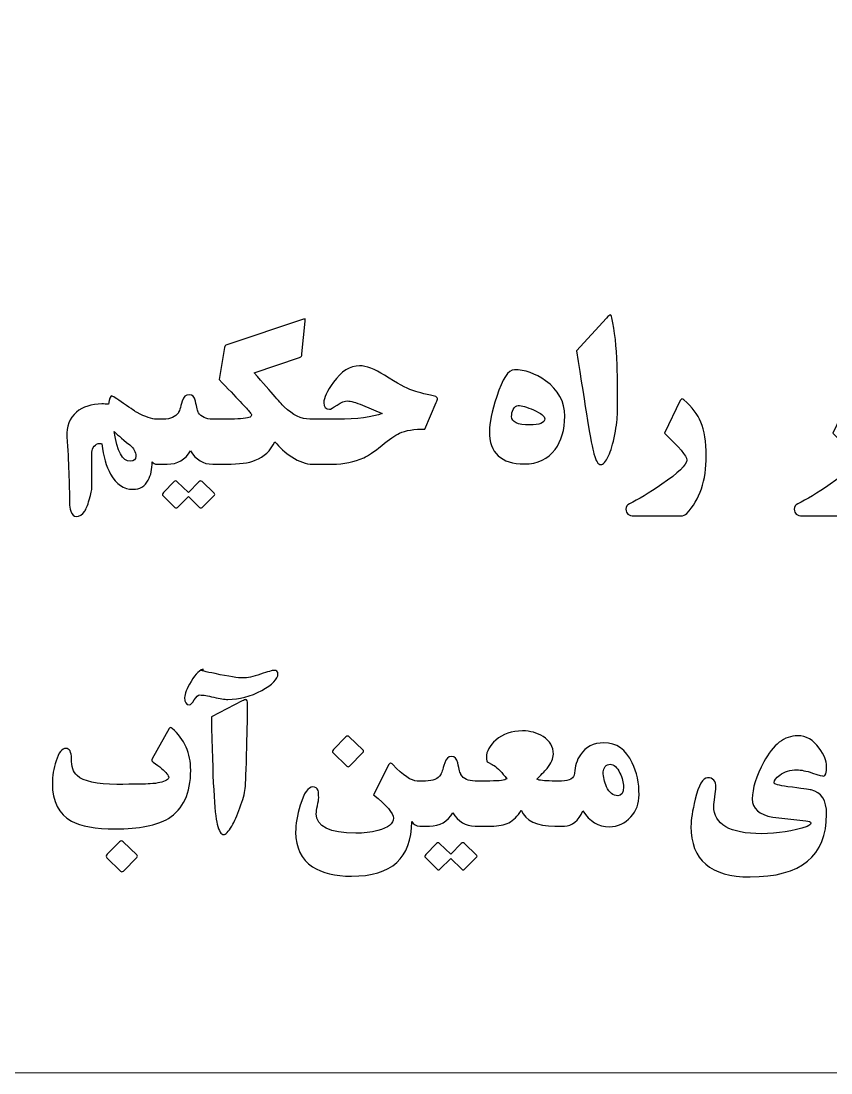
# Model space of a CAD drawing. Header units: millimetres. Extents: x -25 to 25, y -24.5 to 25.5.
# Drawn here: x -6.32 to 2.32, y -24.53 to -13.31 of the extents above; entities that cross this region are included whole.
import ezdxf

# ---------------------------------------------------------------- set-up
doc = ezdxf.new("R2010")
doc.units = ezdxf.units.MM
doc.header["$MEASUREMENT"] = 0
doc.layers.add('Layer 1', color=7, linetype='Continuous')

msp = doc.modelspace()

# ---------------------------------------------------------------- linework, layer by layer
at = {"layer": 'Layer 1', "color": 250, "lineweight": 18}
msp.add_open_spline([(21.2677, 25.4697), (21.2677, 25.4697), (-21.2323, 25.4697), (-21.2323, 25.4697), (-23.2977, 25.4697), (-24.9823, 23.7851), (-24.9823, 21.7197), (-24.9823, 21.7197), (-24.9823, -20.7803), (-24.9823, -20.7803), (-24.9823, -22.8457), (-23.2977, -24.5303), (-21.2323, -24.5303), (-21.2323, -24.5303), (21.2677, -24.5303), (21.2677, -24.5303), (23.3331, -24.5303), (25.0177, -22.8457), (25.0177, -20.7803), (25.0177, -20.7803), (25.0177, 21.7197), (25.0177, 21.7197), (25.0177, 23.7851), (23.3331, 25.4697), (21.2677, 25.4697)], degree=3, knots=[0, 0, 0, 0, 0.125, 0.125, 0.125, 0.25, 0.25, 0.25, 0.375, 0.375, 0.375, 0.5, 0.5, 0.5, 0.625, 0.625, 0.625, 0.75, 0.75, 0.75, 0.875, 0.875, 0.875, 1, 1, 1, 1], dxfattribs=at)
at = {"layer": 'Layer 1', "color": 250}
for points, knots in [([(-1.8911, -17.3748), (-1.8911, -17.3748), (-2.0119, -17.6597), (-2.0119, -17.6597), (-2.1261, -17.6578), (-2.2169, -17.6728), (-2.2839, -17.7042), (-2.3298, -17.7262), (-2.3929, -17.7698), (-2.4736, -17.8347), (-2.5538, -17.8996), (-2.6178, -17.9432), (-2.6649, -17.9652), (-2.7656, -18.0111), (-2.8771, -18.0341), (-3.0001, -18.0341), (-3.0001, -18.0341), (-3.1301, -18.0341), (-3.1301, -18.0341), (-3.1301, -18.0341), (-3.1937, -18.0341), (-3.1937, -18.0341), (-3.1937, -18.0341), (-3.2124, -18.0341), (-3.2124, -18.0341), (-3.2799, -18.0341), (-3.3536, -18.0076), (-3.4338, -17.9551), (-3.5031, -17.9102), (-3.5626, -17.8568), (-3.6119, -17.7946), (-3.6587, -17.8907), (-3.7284, -17.9564), (-3.8214, -17.9926), (-3.8929, -18.0204), (-3.9943, -18.0341), (-4.1257, -18.0341), (-4.1257, -18.0341), (-4.1944, -18.0341), (-4.1944, -18.0341), (-4.1944, -18.0341), (-4.2581, -18.0341), (-4.2581, -18.0341), (-4.2581, -18.0341), (-4.2761, -18.0341), (-4.2761, -18.0341), (-4.3774, -18.0341), (-4.4564, -17.9864), (-4.5119, -17.8921), (-4.5671, -17.9864), (-4.6509, -18.0341), (-4.7633, -18.0341), (-4.7633, -18.0341), (-4.8669, -18.0339), (-4.8669, -18.0339), (-4.8933, -18.0337), (-4.9111, -18.0253), (-4.9211, -18.0079), (-4.9211, -18.0873), (-4.9352, -18.1529), (-4.9633, -18.2046), (-4.9987, -18.2694), (-5.0528, -18.3021), (-5.1261, -18.3021), (-5.2253, -18.3021), (-5.3047, -18.2487), (-5.3647, -18.1419), (-5.4127, -18.0564), (-5.4432, -17.9488), (-5.4568, -17.8178), (-5.4652, -17.8143), (-5.4736, -17.8126), (-5.4824, -17.8126), (-5.5048, -17.8126), (-5.5243, -17.8227), (-5.5402, -17.8426), (-5.5564, -17.8624), (-5.5648, -17.8836), (-5.5648, -17.9069), (-5.5648, -17.9069), (-5.5648, -18.2831), (-5.5648, -18.2831), (-5.5648, -18.3073), (-5.5741, -18.3509), (-5.5922, -18.4132), (-5.6107, -18.4753), (-5.6266, -18.5159), (-5.6398, -18.5348), (-5.6667, -18.5723), (-5.6976, -18.5913), (-5.7328, -18.5913), (-5.7571, -18.5913), (-5.7761, -18.5728), (-5.7893, -18.5362), (-5.7989, -18.5084), (-5.8038, -18.4802), (-5.8038, -18.4516), (-5.8038, -18.2461), (-5.8131, -18.0097), (-5.8307, -17.7416), (-5.8378, -17.6309), (-5.8038, -17.5436), (-5.7289, -17.4801), (-5.6606, -17.4209), (-5.5697, -17.3909), (-5.4568, -17.3909), (-5.4334, -17.3909), (-5.4096, -17.3928), (-5.3858, -17.3954), (-5.3823, -17.3354), (-5.3708, -17.3054), (-5.3509, -17.3054), (-5.3452, -17.3054), (-5.3033, -17.3323), (-5.2257, -17.3866), (-5.1419, -17.4448), (-5.0943, -17.4774), (-5.0828, -17.4832), (-4.9933, -17.5299), (-4.9241, -17.5533), (-4.8761, -17.5533), (-4.8761, -17.5533), (-4.8028, -17.5534), (-4.8028, -17.5534), (-4.7246, -17.5534), (-4.6721, -17.5306), (-4.6426, -17.4851), (-4.6354, -17.4746), (-4.6213, -17.4334), (-4.6002, -17.3612), (-4.5864, -17.3153), (-4.5622, -17.2928), (-4.5269, -17.2928), (-4.4931, -17.2928), (-4.4714, -17.3153), (-4.4613, -17.3612), (-4.4458, -17.4304), (-4.4343, -17.4714), (-4.4264, -17.4851), (-4.3996, -17.5306), (-4.3493, -17.5534), (-4.2761, -17.5534), (-4.2761, -17.5534), (-4.2581, -17.5534), (-4.2581, -17.5534), (-4.2581, -17.5534), (-4.1944, -17.5534), (-4.1944, -17.5534), (-4.1944, -17.5534), (-4.1204, -17.5534), (-4.1204, -17.5534), (-4.0079, -17.5534), (-3.9308, -17.5472), (-3.8893, -17.5353), (-3.8717, -17.5301), (-3.8629, -17.5226), (-3.8629, -17.5116), (-3.8629, -17.5041), (-3.8691, -17.4926), (-3.8809, -17.4779), (-3.9092, -17.4432), (-4.0182, -17.3276), (-4.2082, -17.1314), (-4.2082, -17.1314), (-4.1499, -16.7901), (-4.1499, -16.7901), (-4.1473, -16.7738), (-4.1394, -16.7636), (-4.1266, -16.7592), (-4.1266, -16.7592), (-3.3068, -16.4881), (-3.3068, -16.4881), (-3.2993, -16.4849), (-3.2941, -16.4841), (-3.2909, -16.4844), (-3.2883, -16.4853), (-3.2874, -16.4933), (-3.2888, -16.5078), (-3.2888, -16.5078), (-3.3249, -16.8579), (-3.3249, -16.8579), (-3.3262, -16.8712), (-3.3276, -16.8796), (-3.3289, -16.8827), (-3.3319, -16.8871), (-3.3394, -16.8919), (-3.3509, -16.8963), (-3.3509, -16.8963), (-3.8321, -17.0599), (-3.8321, -17.0599), (-3.6424, -17.2799), (-3.5357, -17.4008), (-3.5123, -17.4224), (-3.4206, -17.5102), (-3.3302, -17.5534), (-3.2412, -17.5534), (-3.2412, -17.5534), (-3.1937, -17.5533), (-3.1937, -17.5533), (-3.1937, -17.5533), (-2.9512, -17.5533), (-2.9512, -17.5533), (-2.7328, -17.5533), (-2.5714, -17.5331), (-2.4674, -17.4938), (-2.4674, -17.4938), (-2.6778, -17.4052), (-2.6778, -17.4052), (-2.7506, -17.3748), (-2.8038, -17.3593), (-2.8378, -17.3593), (-2.8673, -17.3593), (-2.9048, -17.3743), (-2.9494, -17.4038), (-2.9943, -17.4338), (-3.0213, -17.4484), (-3.0306, -17.4484), (-3.0707, -17.4484), (-3.0909, -17.4251), (-3.0909, -17.3787), (-3.0909, -17.3272), (-3.0569, -17.2543), (-2.9891, -17.1604), (-2.9044, -17.0432), (-2.8113, -16.9844), (-2.7096, -16.9844), (-2.6386, -16.9844), (-2.5494, -17.0181), (-2.4427, -17.0854), (-2.3056, -17.1714), (-2.2089, -17.2248), (-2.1517, -17.2456), (-2.1036, -17.2623), (-2.0238, -17.2831), (-1.9122, -17.3082), (-1.8906, -17.3126), (-1.8796, -17.3218), (-1.8796, -17.3342), (-1.8796, -17.3431), (-1.8831, -17.3562), (-1.8911, -17.3748)], [0, 0, 0, 0, 0.0125, 0.0125, 0.0125, 0.025, 0.025, 0.025, 0.0375, 0.0375, 0.0375, 0.05, 0.05, 0.05, 0.0625, 0.0625, 0.0625, 0.075, 0.075, 0.075, 0.0875, 0.0875, 0.0875, 0.1, 0.1, 0.1, 0.1125, 0.1125, 0.1125, 0.125, 0.125, 0.125, 0.1375, 0.1375, 0.1375, 0.15, 0.15, 0.15, 0.1625, 0.1625, 0.1625, 0.175, 0.175, 0.175, 0.1875, 0.1875, 0.1875, 0.2, 0.2, 0.2, 0.2125, 0.2125, 0.2125, 0.225, 0.225, 0.225, 0.2375, 0.2375, 0.2375, 0.25, 0.25, 0.25, 0.2625, 0.2625, 0.2625, 0.275, 0.275, 0.275, 0.2875, 0.2875, 0.2875, 0.3, 0.3, 0.3, 0.3125, 0.3125, 0.3125, 0.325, 0.325, 0.325, 0.3375, 0.3375, 0.3375, 0.35, 0.35, 0.35, 0.3625, 0.3625, 0.3625, 0.375, 0.375, 0.375, 0.3875, 0.3875, 0.3875, 0.4, 0.4, 0.4, 0.4125, 0.4125, 0.4125, 0.425, 0.425, 0.425, 0.4375, 0.4375, 0.4375, 0.45, 0.45, 0.45, 0.4625, 0.4625, 0.4625, 0.475, 0.475, 0.475, 0.4875, 0.4875, 0.4875, 0.5, 0.5, 0.5, 0.5125, 0.5125, 0.5125, 0.525, 0.525, 0.525, 0.5375, 0.5375, 0.5375, 0.55, 0.55, 0.55, 0.5625, 0.5625, 0.5625, 0.575, 0.575, 0.575, 0.5875, 0.5875, 0.5875, 0.6, 0.6, 0.6, 0.6125, 0.6125, 0.6125, 0.625, 0.625, 0.625, 0.6375, 0.6375, 0.6375, 0.65, 0.65, 0.65, 0.6625, 0.6625, 0.6625, 0.675, 0.675, 0.675, 0.6875, 0.6875, 0.6875, 0.7, 0.7, 0.7, 0.7125, 0.7125, 0.7125, 0.725, 0.725, 0.725, 0.7375, 0.7375, 0.7375, 0.75, 0.75, 0.75, 0.7625, 0.7625, 0.7625, 0.775, 0.775, 0.775, 0.7875, 0.7875, 0.7875, 0.8, 0.8, 0.8, 0.8125, 0.8125, 0.8125, 0.825, 0.825, 0.825, 0.8375, 0.8375, 0.8375, 0.85, 0.85, 0.85, 0.8625, 0.8625, 0.8625, 0.875, 0.875, 0.875, 0.8875, 0.8875, 0.8875, 0.9, 0.9, 0.9, 0.9125, 0.9125, 0.9125, 0.925, 0.925, 0.925, 0.9375, 0.9375, 0.9375, 0.95, 0.95, 0.95, 0.9625, 0.9625, 0.9625, 0.975, 0.975, 0.975, 0.9875, 0.9875, 0.9875, 1, 1, 1, 1]), ([(0.0408, -17.4811), (0.0408, -17.5437), (0.0311, -17.6218), (0.0121, -17.7174), (-0.0078, -17.8181), (-0.0298, -17.8938), (-0.0536, -17.9451), (-0.0832, -18.0072), (-0.1109, -18.0386), (-0.1374, -18.0386), (-0.1656, -18.0386), (-0.1898, -18.0006), (-0.2102, -17.9252), (-0.2393, -17.8184), (-0.3006, -17.4512), (-0.3944, -16.8228), (-0.3944, -16.8228), (-0.0748, -16.4744), (-0.0748, -16.4744), (-0.0549, -16.4523), (-0.0417, -16.4413), (-0.0347, -16.4413), (-0.0289, -16.4413), (-0.0237, -16.4511), (-0.0197, -16.4708), (0.0117, -16.6111), (0.0306, -16.7791), (0.0377, -16.9741), (0.0398, -17.0331), (0.0408, -17.2024), (0.0408, -17.4811)], [0, 0, 0, 0, 0.1, 0.1, 0.1, 0.2, 0.2, 0.2, 0.3, 0.3, 0.3, 0.4, 0.4, 0.4, 0.5, 0.5, 0.5, 0.6, 0.6, 0.6, 0.7, 0.7, 0.7, 0.8, 0.8, 0.8, 0.9, 0.9, 0.9, 1, 1, 1, 1]), ([(-0.5221, -17.5218), (-0.5221, -17.6673), (-0.5561, -17.7854), (-0.6243, -17.8772), (-0.7016, -17.9799), (-0.8101, -18.0311), (-0.9507, -18.0311), (-1.2007, -18.0311), (-1.3256, -17.9147), (-1.3256, -17.6827), (-1.3256, -17.5977), (-1.2994, -17.4746), (-1.2474, -17.3128), (-1.1857, -17.1223), (-1.1231, -17.0266), (-1.0587, -17.0266), (-0.9463, -17.0266), (-0.8356, -17.0653), (-0.7262, -17.1434), (-0.5899, -17.2399), (-0.5221, -17.3661), (-0.5221, -17.5218)], [0, 0, 0, 0, 0.1428571, 0.1428571, 0.1428571, 0.2857143, 0.2857143, 0.2857143, 0.4285714, 0.4285714, 0.4285714, 0.5714286, 0.5714286, 0.5714286, 0.7142857, 0.7142857, 0.7142857, 0.8571429, 0.8571429, 0.8571429, 1, 1, 1, 1]), ([(0.9877, -17.9449), (0.9877, -18.2086), (0.9181, -18.4132), (0.7796, -18.5604), (0.7637, -18.5777), (0.7421, -18.5857), (0.7152, -18.5857), (0.7152, -18.5857), (0.2182, -18.5857), (0.2182, -18.5857), (0.1601, -18.5857), (0.1305, -18.5613), (0.1305, -18.5137), (0.1305, -18.4873), (0.1428, -18.4683), (0.1676, -18.4564), (0.2611, -18.4123), (0.3757, -18.3427), (0.5128, -18.2487), (0.6906, -18.1274), (0.7796, -18.0411), (0.7796, -17.9898), (0.7796, -17.9471), (0.7002, -17.8518), (0.5415, -17.7037), (0.5415, -17.7037), (0.7108, -17.3539), (0.7108, -17.3539), (0.721, -17.3342), (0.7337, -17.3319), (0.7501, -17.3469), (0.8361, -17.4241), (0.8965, -17.5034), (0.93, -17.5842), (0.968, -17.6751), (0.9877, -17.7954), (0.9877, -17.9449)], [0, 0, 0, 0, 0.0833333, 0.0833333, 0.0833333, 0.1666667, 0.1666667, 0.1666667, 0.25, 0.25, 0.25, 0.3333333, 0.3333333, 0.3333333, 0.4166667, 0.4166667, 0.4166667, 0.5, 0.5, 0.5, 0.5833333, 0.5833333, 0.5833333, 0.6666667, 0.6666667, 0.6666667, 0.75, 0.75, 0.75, 0.8333333, 0.8333333, 0.8333333, 0.9166667, 0.9166667, 0.9166667, 1, 1, 1, 1]), ([(2.7827, -17.9449), (2.7827, -18.2086), (2.7135, -18.4132), (2.575, -18.5604), (2.5586, -18.5777), (2.5371, -18.5857), (2.5106, -18.5857), (2.5106, -18.5857), (2.0136, -18.5857), (2.0136, -18.5857), (1.955, -18.5857), (1.9258, -18.5613), (1.9258, -18.5137), (1.9258, -18.4873), (1.9382, -18.4683), (1.9628, -18.4564), (2.0563, -18.4123), (2.1711, -18.3427), (2.3082, -18.2487), (2.4858, -18.1274), (2.575, -18.0411), (2.575, -17.9898), (2.575, -17.9471), (2.4956, -17.8518), (2.3363, -17.7037), (2.3363, -17.7037), (2.5062, -17.3539), (2.5062, -17.3539), (2.5163, -17.3342), (2.5291, -17.3319), (2.5455, -17.3469), (2.6315, -17.4241), (2.6913, -17.5034), (2.7253, -17.5842), (2.7632, -17.6751), (2.7827, -17.7954), (2.7827, -17.9449)], [0, 0, 0, 0, 0.0833333, 0.0833333, 0.0833333, 0.1666667, 0.1666667, 0.1666667, 0.25, 0.25, 0.25, 0.3333333, 0.3333333, 0.3333333, 0.4166667, 0.4166667, 0.4166667, 0.5, 0.5, 0.5, 0.5833333, 0.5833333, 0.5833333, 0.6666667, 0.6666667, 0.6666667, 0.75, 0.75, 0.75, 0.8333333, 0.8333333, 0.8333333, 0.9166667, 0.9166667, 0.9166667, 1, 1, 1, 1]), ([(-0.7346, -17.5501), (-0.7346, -17.5222), (-0.7747, -17.4904), (-0.8541, -17.4557), (-0.9273, -17.4239), (-0.9819, -17.4084), (-1.0186, -17.4084), (-1.0398, -17.4084), (-1.0574, -17.4226), (-1.0716, -17.4512), (-1.0829, -17.4754), (-1.0883, -17.5002), (-1.0883, -17.5244), (-1.0883, -17.5853), (-1.0243, -17.6157), (-0.8969, -17.6157), (-0.7888, -17.6157), (-0.7346, -17.5941), (-0.7346, -17.5501)], [0, 0, 0, 0, 0.1666667, 0.1666667, 0.1666667, 0.3333333, 0.3333333, 0.3333333, 0.5, 0.5, 0.5, 0.6666667, 0.6666667, 0.6666667, 0.8333333, 0.8333333, 0.8333333, 1, 1, 1, 1]), ([(-5.0966, -17.9471), (-5.0966, -17.9034), (-5.1182, -17.8642), (-5.1609, -17.8284), (-5.2536, -17.7534), (-5.3087, -17.7054), (-5.3263, -17.6856), (-5.2967, -17.8977), (-5.2389, -18.0034), (-5.1526, -18.0034), (-5.1151, -18.0034), (-5.0966, -17.9846), (-5.0966, -17.9471)], [0, 0, 0, 0, 0.25, 0.25, 0.25, 0.5, 0.5, 0.5, 0.75, 0.75, 0.75, 1, 1, 1, 1]), ([(-4.2619, -18.3441), (-4.2522, -18.3521), (-4.2527, -18.3608), (-4.2633, -18.3711), (-4.2633, -18.3711), (-4.3894, -18.4949), (-4.3894, -18.4949), (-4.3987, -18.5037), (-4.4079, -18.5037), (-4.4167, -18.4949), (-4.4167, -18.4949), (-4.5353, -18.3794), (-4.5353, -18.3794), (-4.5353, -18.3794), (-4.6518, -18.4949), (-4.6518, -18.4949), (-4.6611, -18.5037), (-4.6703, -18.5037), (-4.6796, -18.4949), (-4.6796, -18.4949), (-4.8052, -18.3714), (-4.8052, -18.3714), (-4.8162, -18.3622), (-4.8149, -18.3507), (-4.8022, -18.3379), (-4.8022, -18.3379), (-4.6862, -18.2202), (-4.6862, -18.2202), (-4.6756, -18.2096), (-4.6649, -18.2101), (-4.6544, -18.2207), (-4.6544, -18.2207), (-4.5353, -18.3348), (-4.5353, -18.3348), (-4.5353, -18.3348), (-4.4229, -18.2207), (-4.4229, -18.2207), (-4.4123, -18.2092), (-4.4013, -18.2092), (-4.3898, -18.2198), (-4.3898, -18.2198), (-4.2619, -18.3441), (-4.2619, -18.3441)], [0, 0, 0, 0, 0.0714286, 0.0714286, 0.0714286, 0.1428571, 0.1428571, 0.1428571, 0.2142857, 0.2142857, 0.2142857, 0.2857143, 0.2857143, 0.2857143, 0.3571429, 0.3571429, 0.3571429, 0.4285714, 0.4285714, 0.4285714, 0.5, 0.5, 0.5, 0.5714286, 0.5714286, 0.5714286, 0.6428571, 0.6428571, 0.6428571, 0.7142857, 0.7142857, 0.7142857, 0.7857143, 0.7857143, 0.7857143, 0.8571429, 0.8571429, 0.8571429, 0.9285714, 0.9285714, 0.9285714, 1, 1, 1, 1]), ([(-3.5804, -20.2733), (-3.5804, -20.3284), (-3.6378, -20.3866), (-3.7521, -20.4483), (-3.8716, -20.5123), (-3.9923, -20.5444), (-4.1154, -20.5444), (-4.1493, -20.5444), (-4.1992, -20.5366), (-4.2644, -20.5207), (-4.3306, -20.5048), (-4.3796, -20.4968), (-4.4117, -20.4968), (-4.4307, -20.4968), (-4.4509, -20.5141), (-4.4722, -20.5493), (-4.4933, -20.5842), (-4.5114, -20.6018), (-4.5264, -20.6018), (-4.5594, -20.6018), (-4.5758, -20.5758), (-4.5758, -20.5233), (-4.5758, -20.4881), (-4.5528, -20.4312), (-4.5061, -20.3527), (-4.4554, -20.2667), (-4.4104, -20.2234), (-4.3729, -20.2234), (-4.3937, -20.2234), (-4.4047, -20.2252), (-4.4047, -20.2278), (-4.4047, -20.2353), (-4.3536, -20.2491), (-4.2508, -20.2693), (-4.1026, -20.3002), (-4.0038, -20.3156), (-3.9531, -20.3156), (-3.9091, -20.3156), (-3.8468, -20.3023), (-3.7671, -20.2751), (-3.6881, -20.2482), (-3.6392, -20.2344), (-3.6206, -20.2344), (-3.5942, -20.2344), (-3.5804, -20.2472), (-3.5804, -20.2733)], [0, 0, 0, 0, 0.0666667, 0.0666667, 0.0666667, 0.1333333, 0.1333333, 0.1333333, 0.2, 0.2, 0.2, 0.2666667, 0.2666667, 0.2666667, 0.3333333, 0.3333333, 0.3333333, 0.4, 0.4, 0.4, 0.4666667, 0.4666667, 0.4666667, 0.5333333, 0.5333333, 0.5333333, 0.6, 0.6, 0.6, 0.6666667, 0.6666667, 0.6666667, 0.7333333, 0.7333333, 0.7333333, 0.8, 0.8, 0.8, 0.8666667, 0.8666667, 0.8666667, 0.9333333, 0.9333333, 0.9333333, 1, 1, 1, 1]), ([(-3.9046, -20.5934), (-3.9046, -20.7028), (-3.9073, -20.8558), (-3.9121, -21.0529), (-3.9183, -21.2986), (-3.9244, -21.4458), (-3.9302, -21.4943), (-3.9363, -21.5481), (-3.9544, -21.6169), (-3.9853, -21.7012), (-4.0139, -21.7814), (-4.0427, -21.8467), (-4.0722, -21.8956), (-4.1079, -21.9564), (-4.1371, -21.9869), (-4.1599, -21.9869), (-4.1859, -21.9869), (-4.2089, -21.9498), (-4.2283, -21.8758), (-4.2578, -21.7677), (-4.2781, -21.3867), (-4.2901, -20.7318), (-4.2901, -20.7318), (-3.9606, -20.5603), (-3.9606, -20.5603), (-3.9429, -20.5511), (-3.9302, -20.5467), (-3.9213, -20.5467), (-3.9103, -20.5467), (-3.9046, -20.5621), (-3.9046, -20.5934)], [0, 0, 0, 0, 0.1, 0.1, 0.1, 0.2, 0.2, 0.2, 0.3, 0.3, 0.3, 0.4, 0.4, 0.4, 0.5, 0.5, 0.5, 0.6, 0.6, 0.6, 0.7, 0.7, 0.7, 0.8, 0.8, 0.8, 0.9, 0.9, 0.9, 1, 1, 1, 1]), ([(-4.5109, -21.2991), (-4.5109, -21.5459), (-4.5903, -21.7171), (-4.7482, -21.8141), (-4.8694, -21.8882), (-5.0591, -21.9252), (-5.3162, -21.9252), (-5.5264, -21.9252), (-5.6822, -21.8974), (-5.7831, -21.8418), (-5.9184, -21.7669), (-5.9864, -21.6337), (-5.9864, -21.4419), (-5.9864, -21.3612), (-5.9732, -21.2804), (-5.9472, -21.2011), (-5.9181, -21.1116), (-5.8837, -21.0676), (-5.8431, -21.0676), (-5.8026, -21.0676), (-5.7822, -21.1037), (-5.7831, -21.1756), (-5.7836, -21.2598), (-5.7633, -21.3206), (-5.7214, -21.3577), (-5.6517, -21.4198), (-5.5111, -21.4507), (-5.2998, -21.4507), (-5.1128, -21.4507), (-4.9938, -21.4489), (-4.9431, -21.4454), (-4.8619, -21.4402), (-4.8037, -21.4264), (-4.7693, -21.4048), (-4.7526, -21.3947), (-4.7442, -21.3854), (-4.7442, -21.3767), (-4.7442, -21.3696), (-4.7508, -21.3563), (-4.7649, -21.3374), (-4.7913, -21.3021), (-4.8399, -21.2607), (-4.9113, -21.2134), (-4.9254, -21.2042), (-4.9286, -21.1932), (-4.9211, -21.1799), (-4.9211, -21.1799), (-4.7407, -20.8554), (-4.7407, -20.8554), (-4.7332, -20.8413), (-4.7226, -20.8404), (-4.7089, -20.8528), (-4.5771, -20.9696), (-4.5109, -21.1187), (-4.5109, -21.2991)], [0, 0, 0, 0, 0.0555556, 0.0555556, 0.0555556, 0.1111111, 0.1111111, 0.1111111, 0.1666667, 0.1666667, 0.1666667, 0.2222222, 0.2222222, 0.2222222, 0.2777778, 0.2777778, 0.2777778, 0.3333333, 0.3333333, 0.3333333, 0.3888889, 0.3888889, 0.3888889, 0.4444444, 0.4444444, 0.4444444, 0.5, 0.5, 0.5, 0.5555556, 0.5555556, 0.5555556, 0.6111111, 0.6111111, 0.6111111, 0.6666667, 0.6666667, 0.6666667, 0.7222222, 0.7222222, 0.7222222, 0.7777778, 0.7777778, 0.7777778, 0.8333333, 0.8333333, 0.8333333, 0.8888889, 0.8888889, 0.8888889, 0.9444444, 0.9444444, 0.9444444, 1, 1, 1, 1]), ([(0.2715, -21.5617), (0.2715, -21.6543), (0.242, -21.7337), (0.1828, -21.7989), (0.122, -21.8677), (0.0457, -21.9022), (-0.0461, -21.9022), (-0.1621, -21.9022), (-0.2559, -21.8462), (-0.3287, -21.7346), (-0.3777, -21.8417), (-0.4426, -21.8956), (-0.5258, -21.8956), (-0.5258, -21.8956), (-0.5916, -21.8956), (-0.5916, -21.8956), (-0.5916, -21.8956), (-0.6269, -21.8956), (-0.6269, -21.8956), (-0.8209, -21.8956), (-0.9404, -21.8391), (-0.9858, -21.7262), (-1.0233, -21.7902), (-1.0674, -21.8347), (-1.1181, -21.8603), (-1.1653, -21.8841), (-1.2274, -21.8956), (-1.3047, -21.8956), (-1.3047, -21.8956), (-1.3964, -21.8956), (-1.3964, -21.8956), (-1.3964, -21.8956), (-1.4779, -21.8957), (-1.4779, -21.8957), (-1.5794, -21.8957), (-1.6583, -21.8481), (-1.7139, -21.7537), (-1.7691, -21.8481), (-1.8528, -21.8957), (-1.9653, -21.8957), (-1.9653, -21.8957), (-2.0077, -21.8957), (-2.0077, -21.8957), (-2.0077, -21.8957), (-2.0687, -21.8957), (-2.0687, -21.8957), (-2.1053, -21.8951), (-2.1334, -21.8792), (-2.1536, -21.8476), (-2.1536, -22.2361), (-2.3674, -22.4306), (-2.7952, -22.4306), (-2.9712, -22.4306), (-3.1097, -22.3971), (-3.2106, -22.3296), (-3.3314, -22.2502), (-3.3914, -22.1263), (-3.3914, -21.9592), (-3.3914, -21.8772), (-3.3751, -21.7814), (-3.3421, -21.6721), (-3.3023, -21.5419), (-3.2582, -21.4776), (-3.2093, -21.4776), (-3.1798, -21.4776), (-3.1608, -21.4904), (-3.1519, -21.5164), (-3.1481, -21.5301), (-3.1458, -21.5552), (-3.1458, -21.5927), (-3.1458, -21.6108), (-3.1502, -21.6394), (-3.1586, -21.6783), (-3.1669, -21.7166), (-3.1713, -21.7453), (-3.1713, -21.7642), (-3.1713, -21.9023), (-3.0312, -21.9719), (-2.7507, -21.9719), (-2.6678, -21.9719), (-2.5888, -21.9622), (-2.5148, -21.9433), (-2.4041, -21.9151), (-2.3486, -21.8706), (-2.3486, -21.8097), (-2.3486, -21.7589), (-2.4196, -21.6764), (-2.5616, -21.5618), (-2.5616, -21.5618), (-2.3962, -21.2399), (-2.3962, -21.2399), (-2.3896, -21.2281), (-2.3842, -21.2218), (-2.3794, -21.2218), (-2.3741, -21.2218), (-2.3662, -21.2281), (-2.3547, -21.2399), (-2.2432, -21.3563), (-2.1572, -21.4149), (-2.0963, -21.4149), (-2.0963, -21.4149), (-2.0689, -21.4149), (-2.0689, -21.4149), (-2.0689, -21.4149), (-2.0049, -21.4149), (-2.0049, -21.4149), (-1.9264, -21.4149), (-1.8739, -21.3921), (-1.8444, -21.3467), (-1.8374, -21.3361), (-1.8233, -21.2951), (-1.8021, -21.2227), (-1.7884, -21.1768), (-1.7642, -21.1544), (-1.7289, -21.1544), (-1.6949, -21.1544), (-1.6733, -21.1768), (-1.6632, -21.2227), (-1.6478, -21.2919), (-1.6363, -21.3329), (-1.6283, -21.3467), (-1.6014, -21.3921), (-1.5512, -21.4149), (-1.4779, -21.4149), (-1.4779, -21.4149), (-1.4603, -21.4149), (-1.4603, -21.4149), (-1.4603, -21.4149), (-1.3964, -21.4149), (-1.3964, -21.4149), (-1.3964, -21.4149), (-1.3192, -21.4149), (-1.3192, -21.4149), (-1.2169, -21.4149), (-1.1573, -21.4069), (-1.1402, -21.3902), (-1.1896, -21.3246), (-1.2349, -21.2778), (-1.2759, -21.2491), (-1.2808, -21.2464), (-1.2874, -21.2429), (-1.2958, -21.2386), (-1.2958, -21.2386), (-1.3403, -21.2152), (-1.3403, -21.2152), (-1.3518, -21.2094), (-1.3572, -21.1927), (-1.3572, -21.1644), (-1.3572, -21.0983), (-1.3241, -21.0369), (-1.2566, -20.9788), (-1.1803, -20.9127), (-1.0854, -20.8801), (-0.9717, -20.8801), (-0.8902, -20.8801), (-0.8169, -20.8998), (-0.7526, -20.9404), (-0.6793, -20.9863), (-0.6428, -21.0484), (-0.6428, -21.1274), (-0.6428, -21.1733), (-0.6652, -21.2248), (-0.7102, -21.2808), (-0.7217, -21.2954), (-0.7578, -21.3338), (-0.8183, -21.3956), (-0.7949, -21.4087), (-0.7411, -21.4149), (-0.6564, -21.4149), (-0.6564, -21.4149), (-0.5916, -21.4148), (-0.5916, -21.4148), (-0.5916, -21.4148), (-0.5567, -21.4148), (-0.5567, -21.4148), (-0.4677, -21.4148), (-0.4213, -21.3871), (-0.4178, -21.3311), (-0.4134, -21.2566), (-0.3927, -21.1913), (-0.3552, -21.1357), (-0.2987, -21.0506), (-0.2149, -21.0078), (-0.1034, -21.0078), (0.0307, -21.0078), (0.1317, -21.0788), (0.1987, -21.2199), (0.2472, -21.3223), (0.2715, -21.4364), (0.2715, -21.5617)], [0, 0, 0, 0, 0.015873, 0.015873, 0.015873, 0.031746, 0.031746, 0.031746, 0.047619, 0.047619, 0.047619, 0.0634921, 0.0634921, 0.0634921, 0.0793651, 0.0793651, 0.0793651, 0.0952381, 0.0952381, 0.0952381, 0.1111111, 0.1111111, 0.1111111, 0.1269841, 0.1269841, 0.1269841, 0.1428571, 0.1428571, 0.1428571, 0.1587302, 0.1587302, 0.1587302, 0.1746032, 0.1746032, 0.1746032, 0.1904762, 0.1904762, 0.1904762, 0.2063492, 0.2063492, 0.2063492, 0.2222222, 0.2222222, 0.2222222, 0.2380952, 0.2380952, 0.2380952, 0.2539683, 0.2539683, 0.2539683, 0.2698413, 0.2698413, 0.2698413, 0.2857143, 0.2857143, 0.2857143, 0.3015873, 0.3015873, 0.3015873, 0.3174603, 0.3174603, 0.3174603, 0.3333333, 0.3333333, 0.3333333, 0.3492063, 0.3492063, 0.3492063, 0.3650794, 0.3650794, 0.3650794, 0.3809524, 0.3809524, 0.3809524, 0.3968254, 0.3968254, 0.3968254, 0.4126984, 0.4126984, 0.4126984, 0.4285714, 0.4285714, 0.4285714, 0.4444444, 0.4444444, 0.4444444, 0.4603175, 0.4603175, 0.4603175, 0.4761905, 0.4761905, 0.4761905, 0.4920635, 0.4920635, 0.4920635, 0.5079365, 0.5079365, 0.5079365, 0.5238095, 0.5238095, 0.5238095, 0.5396825, 0.5396825, 0.5396825, 0.5555556, 0.5555556, 0.5555556, 0.5714286, 0.5714286, 0.5714286, 0.5873016, 0.5873016, 0.5873016, 0.6031746, 0.6031746, 0.6031746, 0.6190476, 0.6190476, 0.6190476, 0.6349206, 0.6349206, 0.6349206, 0.6507937, 0.6507937, 0.6507937, 0.6666667, 0.6666667, 0.6666667, 0.6825397, 0.6825397, 0.6825397, 0.6984127, 0.6984127, 0.6984127, 0.7142857, 0.7142857, 0.7142857, 0.7301587, 0.7301587, 0.7301587, 0.7460317, 0.7460317, 0.7460317, 0.7619048, 0.7619048, 0.7619048, 0.7777778, 0.7777778, 0.7777778, 0.7936508, 0.7936508, 0.7936508, 0.8095238, 0.8095238, 0.8095238, 0.8253968, 0.8253968, 0.8253968, 0.8412698, 0.8412698, 0.8412698, 0.8571429, 0.8571429, 0.8571429, 0.8730159, 0.8730159, 0.8730159, 0.8888889, 0.8888889, 0.8888889, 0.9047619, 0.9047619, 0.9047619, 0.9206349, 0.9206349, 0.9206349, 0.9365079, 0.9365079, 0.9365079, 0.952381, 0.952381, 0.952381, 0.968254, 0.968254, 0.968254, 0.984127, 0.984127, 0.984127, 1, 1, 1, 1]), ([(-2.6736, -21.0834), (-2.6638, -21.0927), (-2.6643, -21.1023), (-2.6748, -21.1124), (-2.6748, -21.1124), (-2.8164, -21.2562), (-2.8164, -21.2562), (-2.8261, -21.2659), (-2.8367, -21.2656), (-2.8473, -21.2558), (-2.8473, -21.2558), (-2.9914, -21.1147), (-2.9914, -21.1147), (-3.0024, -21.1046), (-3.0016, -21.0927), (-2.9879, -21.0789), (-2.9879, -21.0789), (-2.8548, -20.9436), (-2.8548, -20.9436), (-2.8433, -20.9322), (-2.8318, -20.9322), (-2.8199, -20.9436), (-2.8199, -20.9436), (-2.6736, -21.0834), (-2.6736, -21.0834)], [0, 0, 0, 0, 0.125, 0.125, 0.125, 0.25, 0.25, 0.25, 0.375, 0.375, 0.375, 0.5, 0.5, 0.5, 0.625, 0.625, 0.625, 0.75, 0.75, 0.75, 0.875, 0.875, 0.875, 1, 1, 1, 1]), ([(2.2711, -21.7686), (2.2711, -22.2148), (1.999, -22.4379), (1.4545, -22.4379), (1.0342, -22.4379), (0.8247, -22.2584), (0.8247, -21.8999), (0.8247, -21.8281), (0.8397, -21.7311), (0.8697, -21.6098), (0.9081, -21.4563), (0.9521, -21.3796), (1.0025, -21.3796), (1.0611, -21.3796), (1.0902, -21.4148), (1.0902, -21.4846), (1.0902, -21.5066), (1.0862, -21.5392), (1.0791, -21.5838), (1.0716, -21.6278), (1.0677, -21.6609), (1.0677, -21.6829), (1.0677, -21.8788), (1.2375, -21.9771), (1.5775, -21.9771), (1.7525, -21.9771), (1.9148, -21.9511), (2.0642, -21.8986), (2.0907, -21.8893), (2.1035, -21.8788), (2.1035, -21.8659), (2.1035, -21.8509), (2.0855, -21.8417), (2.0483, -21.8382), (2.0483, -21.8382), (1.697, -21.8024), (1.697, -21.8024), (1.5515, -21.7733), (1.4787, -21.7081), (1.4787, -21.6067), (1.4787, -21.4929), (1.5197, -21.3611), (1.6003, -21.2112), (1.7018, -21.0251), (1.8222, -20.9319), (1.9628, -20.9319), (2.0523, -20.9319), (2.1291, -20.9761), (2.1926, -21.0643), (2.2446, -21.1362), (2.2711, -21.2009), (2.2711, -21.2583), (2.2711, -21.3279), (2.2601, -21.3628), (2.2385, -21.3628), (2.2296, -21.3628), (2.1908, -21.3518), (2.1221, -21.3298), (2.0532, -21.3073), (1.9981, -21.2962), (1.9562, -21.2962), (1.884, -21.2962), (1.8222, -21.3148), (1.7723, -21.3513), (1.7308, -21.3809), (1.7106, -21.4078), (1.7106, -21.4316), (1.7106, -21.4479), (1.7591, -21.4624), (1.8561, -21.4753), (2.0035, -21.4942), (2.0867, -21.5057), (2.1057, -21.5101), (2.216, -21.5343), (2.2711, -21.6203), (2.2711, -21.7686)], [0, 0, 0, 0, 0.04, 0.04, 0.04, 0.08, 0.08, 0.08, 0.12, 0.12, 0.12, 0.16, 0.16, 0.16, 0.2, 0.2, 0.2, 0.24, 0.24, 0.24, 0.28, 0.28, 0.28, 0.32, 0.32, 0.32, 0.36, 0.36, 0.36, 0.4, 0.4, 0.4, 0.44, 0.44, 0.44, 0.48, 0.48, 0.48, 0.52, 0.52, 0.52, 0.56, 0.56, 0.56, 0.6, 0.6, 0.6, 0.64, 0.64, 0.64, 0.68, 0.68, 0.68, 0.72, 0.72, 0.72, 0.76, 0.76, 0.76, 0.8, 0.8, 0.8, 0.84, 0.84, 0.84, 0.88, 0.88, 0.88, 0.92, 0.92, 0.92, 0.96, 0.96, 0.96, 1, 1, 1, 1]), ([(0.1043, -21.4762), (0.1043, -21.4307), (0.092, -21.3822), (0.0673, -21.3302), (0.0377, -21.2672), (0.003, -21.2358), (-0.0363, -21.2358), (-0.0579, -21.2358), (-0.0756, -21.2442), (-0.0893, -21.2609), (-0.1038, -21.2773), (-0.1109, -21.2967), (-0.1109, -21.3187), (-0.1109, -21.3721), (-0.0989, -21.4246), (-0.0756, -21.4753), (-0.0461, -21.5406), (-0.0059, -21.5727), (0.0448, -21.5727), (0.0845, -21.5727), (0.1043, -21.5406), (0.1043, -21.4762)], [0, 0, 0, 0, 0.1428571, 0.1428571, 0.1428571, 0.2857143, 0.2857143, 0.2857143, 0.4285714, 0.4285714, 0.4285714, 0.5714286, 0.5714286, 0.5714286, 0.7142857, 0.7142857, 0.7142857, 0.8571429, 0.8571429, 0.8571429, 1, 1, 1, 1]), ([(-5.0864, -22.2039), (-5.0767, -22.2132), (-5.0767, -22.2228), (-5.0868, -22.2329), (-5.0868, -22.2329), (-5.2288, -22.3754), (-5.2288, -22.3754), (-5.2389, -22.3852), (-5.2491, -22.3852), (-5.2597, -22.3754), (-5.2597, -22.3754), (-5.4039, -22.2352), (-5.4039, -22.2352), (-5.4158, -22.2237), (-5.4149, -22.2109), (-5.4017, -22.1973), (-5.4017, -22.1973), (-5.2694, -22.0641), (-5.2694, -22.0641), (-5.2574, -22.0518), (-5.2452, -22.0518), (-5.2323, -22.0641), (-5.2323, -22.0641), (-5.0864, -22.2039), (-5.0864, -22.2039)], [0, 0, 0, 0, 0.125, 0.125, 0.125, 0.25, 0.25, 0.25, 0.375, 0.375, 0.375, 0.5, 0.5, 0.5, 0.625, 0.625, 0.625, 0.75, 0.75, 0.75, 0.875, 0.875, 0.875, 1, 1, 1, 1]), ([(-1.4639, -22.2057), (-1.4542, -22.2136), (-1.4547, -22.2224), (-1.4652, -22.2326), (-1.4652, -22.2326), (-1.5913, -22.3564), (-1.5913, -22.3564), (-1.6006, -22.3653), (-1.6098, -22.3653), (-1.6187, -22.3564), (-1.6187, -22.3564), (-1.7373, -22.2409), (-1.7373, -22.2409), (-1.7373, -22.2409), (-1.8537, -22.3564), (-1.8537, -22.3564), (-1.8629, -22.3653), (-1.8722, -22.3653), (-1.8814, -22.3564), (-1.8814, -22.3564), (-2.0072, -22.2329), (-2.0072, -22.2329), (-2.0182, -22.2237), (-2.0168, -22.2123), (-2.0041, -22.1994), (-2.0041, -22.1994), (-1.8881, -22.0817), (-1.8881, -22.0817), (-1.8776, -22.0712), (-1.8669, -22.0716), (-1.8563, -22.0822), (-1.8563, -22.0822), (-1.7373, -22.1964), (-1.7373, -22.1964), (-1.7373, -22.1964), (-1.6248, -22.0822), (-1.6248, -22.0822), (-1.6143, -22.0707), (-1.6032, -22.0707), (-1.5918, -22.0813), (-1.5918, -22.0813), (-1.4639, -22.2057), (-1.4639, -22.2057)], [0, 0, 0, 0, 0.0714286, 0.0714286, 0.0714286, 0.1428571, 0.1428571, 0.1428571, 0.2142857, 0.2142857, 0.2142857, 0.2857143, 0.2857143, 0.2857143, 0.3571429, 0.3571429, 0.3571429, 0.4285714, 0.4285714, 0.4285714, 0.5, 0.5, 0.5, 0.5714286, 0.5714286, 0.5714286, 0.6428571, 0.6428571, 0.6428571, 0.7142857, 0.7142857, 0.7142857, 0.7857143, 0.7857143, 0.7857143, 0.8571429, 0.8571429, 0.8571429, 0.9285714, 0.9285714, 0.9285714, 1, 1, 1, 1])]:
    msp.add_open_spline(points, degree=3, knots=knots, dxfattribs=at)

doc.saveas('drawing.dxf')
